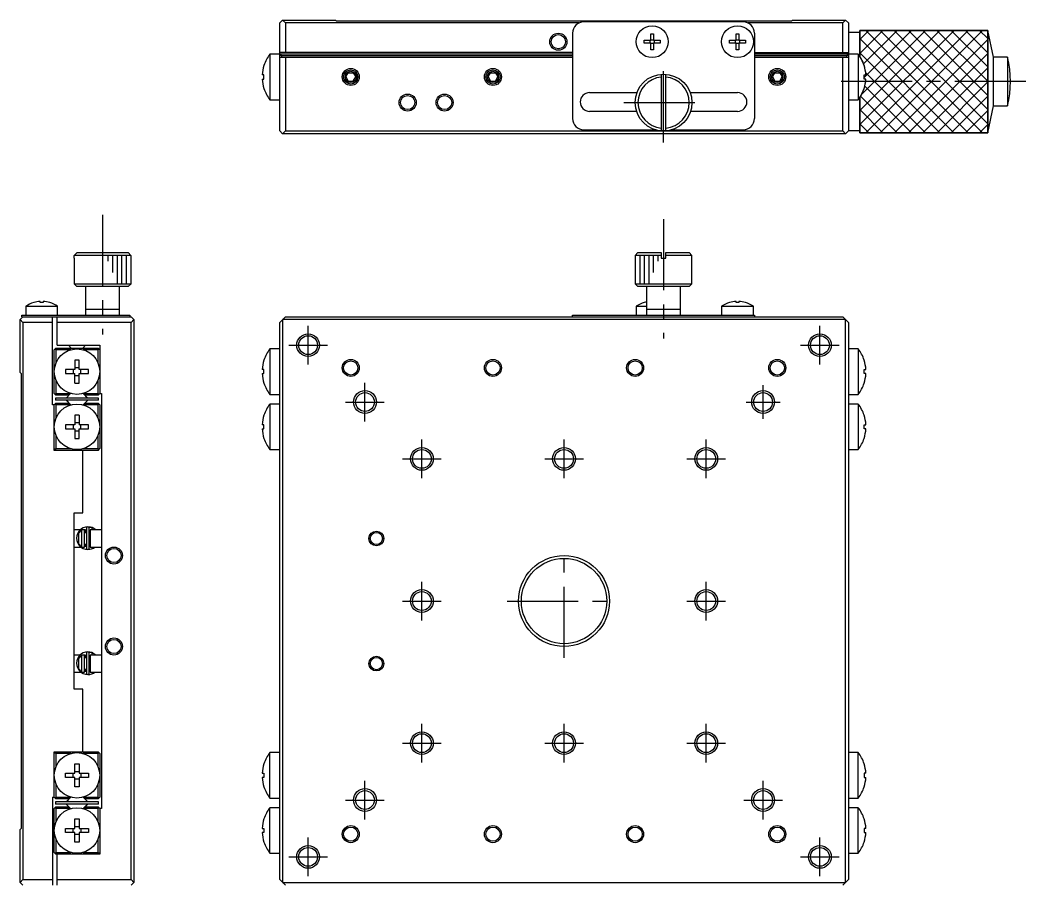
# Model space of a CAD drawing. Extents: x -23 to 395, y 12 to 275.
# Drawn here: x 33.8 to 210.7, y 122.9 to 274.8 of the extents above; entities that cross this region are included whole.
import ezdxf

# ---------------------------------------------------------------- set-up
doc = ezdxf.new("R2010")
doc.units = 0
doc.header["$LTSCALE"] = 10
doc.linetypes.add('CENTER', pattern=[2, 1.25, -0.25, 0.25, -0.25])
doc.layers.get('0').update_dxf_attribs({"linetype": 'CONTINUOUS'})
doc.layers.add('CENTER', color=1, linetype='CENTER')

msp = doc.modelspace()

# ---------------------------------------------------------------- linework, layer by layer
at = {"color": 7, "linetype": 'CONTINUOUS'}
for p, q in [((79.48255, 274.278625), (79.98255, 274.778625)), ((79.48255, 255.278625), (79.48255, 274.278625)), ((79.98255, 274.778625), (80.48255, 274.278625)), ((79.98255, 274.778625), (89.28255, 274.778625)), ((80.48255, 274.278625), (80.48255, 269.078625)), ((132.11077, 274.278625), (80.48255, 274.278625)), ((89.48255, 274.578625), (89.28255, 274.778625)), ((169.48255, 274.578625), (89.48255, 274.578625)), ((160.98255, 274.478625), (132.98255, 274.478625)), ((178.48255, 274.278625), (161.854329, 274.278625)), ((169.68255, 274.778625), (169.48255, 274.578625)), ((169.68255, 274.778625), (178.98255, 274.778625)), ((178.48255, 274.278625), (178.98255, 274.778625)), ((178.48255, 269.078625), (178.48255, 274.278625)), ((178.98255, 274.778625), (179.48255, 274.278625)), ((179.48255, 274.278625), (179.48255, 255.278625)), ((130.98255, 272.478625), (130.98255, 257.478625)), ((144.72255, 272.377764), (145.24255, 272.377764)), ((144.72255, 271.238625), (144.72255, 272.377764)), ((145.24255, 272.377764), (145.24255, 271.238625)), ((159.72255, 272.377764), (160.24255, 272.377764)), ((159.72255, 271.238625), (159.72255, 272.377764)), ((160.24255, 272.377764), (160.24255, 271.238625)), ((162.98255, 272.478625), (162.98255, 257.478625)), ((181.48255, 272.578625), (179.48255, 272.578625)), ((203.98255, 260.528308), (203.98255, 272.978625)), ((204.98255, 268.278625), (203.98255, 272.978625)), ((143.58341, 270.718625), (143.58341, 271.238625)), ((143.58341, 271.238625), (144.72255, 271.238625)), ((144.72255, 270.718625), (143.58341, 270.718625)), ((144.653108, 270.718625), (144.653108, 271.238625)), ((144.72255, 271.308067), (145.24255, 271.308067)), ((144.72255, 269.579486), (144.72255, 270.718625)), ((145.24255, 270.649183), (144.72255, 270.649183)), ((145.24255, 271.238625), (146.381689, 271.238625)), ((145.24255, 270.718625), (145.24255, 269.579486)), ((146.381689, 270.718625), (145.24255, 270.718625)), ((145.311991, 271.238625), (145.311991, 270.718625)), ((146.381689, 271.238625), (146.381689, 270.718625)), ((158.58341, 270.718625), (158.58341, 271.238625)), ((158.58341, 271.238625), (159.72255, 271.238625)), ((159.72255, 270.718625), (158.58341, 270.718625)), ((159.653108, 270.718625), (159.653108, 271.238625)), ((159.72255, 271.308067), (160.24255, 271.308067)), ((159.72255, 269.579486), (159.72255, 270.718625)), ((160.24255, 270.649183), (159.72255, 270.649183)), ((160.24255, 271.238625), (161.381689, 271.238625)), ((160.24255, 270.718625), (160.24255, 269.579486)), ((161.381689, 270.718625), (160.24255, 270.718625)), ((160.311991, 271.238625), (160.311991, 270.718625)), ((161.381689, 271.238625), (161.381689, 270.718625)), ((130.98255, 269.078625), (79.48255, 269.078625)), ((145.24255, 269.579486), (144.72255, 269.579486)), ((160.24255, 269.579486), (159.72255, 269.579486)), ((162.98255, 269.078625), (179.48255, 269.078625)), ((77.759074, 268.778625), (77.759074, 260.778625)), ((130.98255, 268.778625), (77.759074, 268.778625)), ((79.78255, 268.778625), (79.48255, 268.478625)), ((79.48255, 268.278625), (130.98255, 268.278625)), ((79.78255, 268.478625), (79.63255, 268.628625)), ((79.78255, 268.478625), (79.78255, 268.278625)), ((130.98255, 268.478625), (79.78255, 268.478625)), ((80.48255, 268.278625), (80.48255, 255.278625)), ((181.206025, 268.778625), (162.98255, 268.778625)), ((179.18255, 268.478625), (162.98255, 268.478625)), ((162.98255, 268.278625), (179.48255, 268.278625)), ((178.48255, 255.278625), (178.48255, 268.278625)), ((179.48255, 268.478625), (179.18255, 268.778625)), ((179.33255, 268.628625), (179.18255, 268.478625)), ((179.18255, 268.278625), (179.18255, 268.478625)), ((181.206025, 268.778625), (181.206025, 260.778625)), ((207.48255, 268.278625), (204.98255, 268.278625)), ((204.98255, 259.678625), (204.98255, 268.278625)), ((207.48255, 268.278625), (207.48255, 259.678625)), ((76.719967, 266.814056), (76.710918, 266.818469)), ((91.116524, 264.778625), (91.549537, 265.528625)), ((91.549537, 265.528625), (92.415562, 265.528625)), ((92.415562, 265.528625), (92.848575, 264.778625)), ((116.116524, 264.778625), (116.549537, 265.528625)), ((116.549537, 265.528625), (117.415562, 265.528625)), ((117.415562, 265.528625), (117.848575, 264.778625)), ((166.116524, 264.778625), (166.549537, 265.528625)), ((166.549537, 265.528625), (167.415562, 265.528625)), ((167.415562, 265.528625), (167.848575, 264.778625)), ((182.245132, 266.814056), (182.254181, 266.818469)), ((76.719967, 265.138625), (76.402519, 265.138625)), ((76.402519, 264.418625), (76.719967, 264.418625)), ((76.719967, 264.418625), (76.719967, 265.138625)), ((91.116524, 264.778625), (91.549537, 264.028625)), ((91.549537, 264.028625), (92.415562, 264.028625)), ((92.415562, 264.028625), (92.848575, 264.778625)), ((116.116524, 264.778625), (116.549537, 264.028625)), ((116.549537, 264.028625), (117.415562, 264.028625)), ((117.415562, 264.028625), (117.848575, 264.778625)), ((146.58255, 265.2626), (146.58255, 255.294651)), ((147.38255, 255.294651), (147.38255, 265.2626)), ((166.116524, 264.778625), (166.549537, 264.028625)), ((166.549537, 264.028625), (167.415562, 264.028625)), ((167.415562, 264.028625), (167.848575, 264.778625)), ((76.710918, 262.738781), (76.719967, 262.743195)), ((133.98255, 262.028625), (142.298801, 262.028625)), ((151.666298, 262.028625), (159.98255, 262.028625)), ((182.254181, 262.738781), (182.245132, 262.743195)), ((77.759074, 260.778625), (79.48255, 260.778625)), ((179.48255, 260.778625), (181.206025, 260.778625)), ((142.228867, 258.728625), (133.98255, 258.728625)), ((159.98255, 258.728625), (151.736232, 258.728625)), ((203.98255, 254.978625), (204.98255, 259.678625)), ((204.98255, 259.678625), (207.48255, 259.678625)), ((79.48255, 255.278625), (79.98255, 254.778625)), ((79.98255, 254.778625), (80.48255, 255.278625)), ((178.98255, 254.778625), (79.98255, 254.778625)), ((80.48255, 255.278625), (178.48255, 255.278625)), ((132.98255, 255.478625), (145.58255, 255.478625)), ((148.38255, 255.478625), (160.98255, 255.478625)), ((178.48255, 255.278625), (178.98255, 254.778625)), ((178.98255, 254.778625), (179.48255, 255.278625)), ((179.48255, 255.378625), (181.48255, 255.378625)), ((43.356512, 233.404432), (43.858299, 233.904432)), ((43.858299, 233.904432), (52.822673, 233.904432)), ((52.822673, 233.904432), (53.32446, 233.404432)), ((142.48255, 233.904432), (141.98255, 233.404432)), ((142.48255, 233.904432), (146.58255, 233.904432)), ((146.58255, 233.904432), (146.58255, 232.904432)), ((147.38255, 233.904432), (151.48255, 233.904432)), ((147.38255, 232.904432), (147.38255, 233.904432)), ((151.98255, 233.404432), (151.48255, 233.904432)), ((43.340486, 232.904432), (43.356512, 232.904432)), ((43.340486, 232.904432), (43.340486, 228.404432)), ((53.32446, 233.404432), (43.356512, 233.404432)), ((43.356512, 232.904432), (43.356512, 233.404432)), ((53.32446, 233.404432), (53.32446, 232.904432)), ((53.32446, 232.904432), (53.340486, 232.904432)), ((53.340486, 228.404432), (53.340486, 232.904432)), ((146.58255, 233.404432), (141.98255, 233.404432)), ((141.98255, 233.404432), (141.98255, 228.404432)), ((146.58255, 232.904432), (147.38255, 232.904432)), ((151.98255, 233.404432), (147.38255, 233.404432)), ((151.98255, 228.404432), (151.98255, 233.404432)), ((43.340486, 228.404432), (53.340486, 228.404432)), ((43.340486, 228.404432), (43.840486, 227.904432)), ((52.840486, 227.904432), (53.340486, 228.404432)), ((141.98255, 228.404432), (151.98255, 228.404432)), ((141.98255, 228.404432), (142.48255, 227.904432)), ((151.48255, 227.904432), (151.98255, 228.404432)), ((52.840486, 227.904432), (43.840486, 227.904432)), ((45.340486, 227.904432), (45.340486, 222.904432)), ((51.340486, 222.904432), (51.340486, 227.904432)), ((151.48255, 227.904432), (142.48255, 227.904432)), ((143.98255, 227.904432), (143.98255, 222.904432)), ((149.98255, 222.904432), (149.98255, 227.904432)), ((36.241347, 225.097636), (36.238338, 225.103805)), ((37.380486, 225.097636), (37.380486, 225.290893)), ((37.900486, 225.097636), (37.380486, 225.097636)), ((37.900486, 225.290893), (37.900486, 225.097636)), ((39.042634, 225.103805), (39.039625, 225.097636)), ((143.58341, 225.097636), (143.580402, 225.103805)), ((158.58341, 225.097636), (158.580402, 225.103805)), ((159.72255, 225.097636), (159.72255, 225.290893)), ((160.24255, 225.097636), (159.72255, 225.097636)), ((160.24255, 225.290893), (160.24255, 225.097636)), ((161.384697, 225.103805), (161.381689, 225.097636)), ((34.140486, 222.604432), (34.140486, 222.904432)), ((34.140486, 222.904432), (53.140486, 222.904432)), ((34.840486, 224.446895), (40.440486, 224.446895)), ((34.840486, 224.446895), (34.840486, 222.904432)), ((40.440486, 222.904432), (40.440486, 224.446895)), ((51.340486, 223.904432), (45.340486, 223.904432)), ((53.140486, 222.904432), (53.140486, 222.604432)), ((130.98255, 222.604432), (130.98255, 222.904432)), ((130.98255, 222.904432), (162.98255, 222.904432)), ((142.18255, 224.446895), (143.98255, 224.446895)), ((142.18255, 224.446895), (142.18255, 222.904432)), ((149.98255, 223.904432), (143.98255, 223.904432)), ((157.18255, 224.446895), (162.78255, 224.446895)), ((157.18255, 224.446895), (157.18255, 222.904432)), ((162.78255, 222.904432), (162.78255, 224.446895)), ((162.98255, 222.904432), (162.98255, 222.604432)), ((33.840486, 222.104432), (34.340486, 222.604432)), ((34.340486, 221.604432), (33.840486, 222.104432)), ((33.840486, 212.804432), (33.840486, 222.104432)), ((34.140486, 222.604432), (53.340486, 222.604432)), ((39.540486, 221.604432), (34.340486, 221.604432)), ((34.340486, 221.604432), (34.340486, 123.604432)), ((39.540486, 207.104432), (39.540486, 222.604432)), ((40.340486, 217.604432), (40.340486, 222.604432)), ((53.340486, 221.604432), (40.340486, 221.604432)), ((53.840486, 222.104432), (53.340486, 222.604432)), ((53.340486, 221.604432), (53.840486, 222.104432)), ((53.340486, 123.604432), (53.340486, 221.604432)), ((53.840486, 222.104432), (53.840486, 123.104432)), ((79.48255, 221.604432), (80.48255, 222.604432)), ((79.48255, 123.604432), (79.48255, 221.604432)), ((79.98255, 222.104432), (79.98255, 123.104432)), ((178.98255, 222.104432), (79.98255, 222.104432)), ((80.48255, 222.604432), (178.48255, 222.604432)), ((178.48255, 222.604432), (179.48255, 221.604432)), ((178.98255, 123.104432), (178.98255, 222.104432)), ((179.48255, 221.604432), (179.48255, 123.604432)), ((40.340486, 217.604432), (47.840486, 217.604432)), ((42.340486, 217.604432), (42.840486, 217.104432)), ((44.840486, 217.104432), (45.340486, 217.604432)), ((47.840486, 217.604432), (47.840486, 209.104432)), ((40.140486, 217.104432), (39.840486, 216.804432)), ((39.840486, 209.104432), (39.840486, 216.804432)), ((39.990486, 216.954432), (40.140486, 216.804432)), ((40.140486, 217.104432), (47.540486, 217.104432)), ((40.140486, 216.804432), (40.140486, 214.4743)), ((42.755359, 216.804432), (40.140486, 216.804432)), ((47.540486, 216.804432), (44.925613, 216.804432)), ((47.840486, 216.804432), (47.540486, 217.104432)), ((47.540486, 216.804432), (47.690486, 216.954432)), ((47.540486, 214.4743), (47.540486, 216.804432)), ((77.759074, 216.954432), (77.759074, 208.954432)), ((79.48255, 216.954432), (77.759074, 216.954432)), ((181.206025, 216.954432), (179.48255, 216.954432)), ((181.206025, 216.954432), (181.206025, 208.954432)), ((44.200486, 214.989862), (43.480486, 214.989862)), ((43.480486, 214.989862), (43.480486, 213.314432)), ((44.200486, 213.314432), (44.200486, 214.989862)), ((76.719967, 214.989862), (76.710918, 214.994276)), ((182.245132, 214.989862), (182.254181, 214.994276)), ((33.840486, 212.804432), (34.040486, 212.604432)), ((34.040486, 212.604432), (34.040486, 132.604432)), ((43.480486, 213.314432), (41.805056, 213.314432)), ((41.805056, 213.314432), (41.805056, 212.594432)), ((41.805056, 212.594432), (43.480486, 212.594432)), ((43.152457, 213.314432), (43.152457, 212.594432)), ((44.200486, 213.642461), (43.480486, 213.642461)), ((43.480486, 210.919001), (43.480486, 212.594432)), ((43.480486, 212.266403), (44.200486, 212.266403)), ((45.875917, 213.314432), (44.200486, 213.314432)), ((44.200486, 210.919001), (44.200486, 212.594432)), ((44.200486, 212.594432), (45.875917, 212.594432)), ((44.528515, 212.594432), (44.528515, 213.314432)), ((45.875917, 212.594432), (45.875917, 213.314432)), ((76.719967, 213.314432), (76.402519, 213.314432)), ((76.402519, 212.594432), (76.719967, 212.594432)), ((76.719967, 212.594432), (76.719967, 213.314432)), ((182.245132, 213.314432), (182.56258, 213.314432)), ((182.245132, 212.594432), (182.245132, 213.314432)), ((182.56258, 212.594432), (182.245132, 212.594432)), ((40.140486, 211.434563), (40.140486, 209.104432)), ((43.480486, 210.919001), (44.200486, 210.919001)), ((47.540486, 209.104432), (47.540486, 211.434563)), ((76.710918, 210.914588), (76.719967, 210.919001)), ((182.254181, 210.914588), (182.245132, 210.919001)), ((40.140486, 208.804432), (39.840486, 209.104432)), ((40.140486, 209.104432), (39.990486, 208.954432)), ((40.140486, 209.104432), (42.630777, 209.104432)), ((42.330777, 208.804432), (40.140486, 208.804432)), ((42.727211, 209.112477), (41.919166, 208.304432)), ((42.330777, 208.804432), (42.659188, 209.132844)), ((44.898606, 209.096922), (45.691096, 208.304432)), ((45.761806, 208.304432), (44.953761, 209.112477)), ((45.021783, 209.132843), (45.3502, 208.804437)), ((45.050195, 209.104432), (47.540486, 209.104432)), ((47.540486, 208.804432), (45.350195, 208.804432)), ((47.690486, 208.954432), (47.540486, 209.104432)), ((47.840486, 209.104432), (47.540486, 208.804432)), ((47.840486, 209.104432), (48.140486, 209.104432)), ((48.140486, 209.104432), (48.140486, 136.104432)), ((77.759074, 208.954432), (79.48255, 208.954432)), ((179.48255, 208.954432), (181.206025, 208.954432)), ((39.840486, 207.104432), (39.540486, 207.104432)), ((39.840486, 207.104432), (40.140486, 207.404432)), ((39.840486, 199.104432), (39.840486, 207.104432)), ((39.990486, 207.254432), (40.140486, 207.104432)), ((40.040486, 208.304432), (40.040486, 207.904432)), ((47.640486, 208.304432), (40.040486, 208.304432)), ((47.640486, 207.904432), (40.040486, 207.904432)), ((40.140486, 207.404432), (42.330777, 207.404432)), ((42.630777, 207.104432), (40.140486, 207.104432)), ((40.140486, 207.104432), (40.140486, 204.7743)), ((41.919166, 207.904432), (42.727211, 207.096387)), ((42.782366, 207.111942), (41.989876, 207.904432)), ((42.659189, 207.07602), (42.330777, 207.404432)), ((44.953761, 207.096387), (45.761806, 207.904432)), ((45.350195, 207.404432), (45.021783, 207.07602)), ((47.540486, 207.104432), (45.050195, 207.104432)), ((45.350195, 207.404432), (47.540486, 207.404432)), ((47.840486, 207.104432), (47.540486, 207.404432)), ((47.540486, 207.104432), (47.690486, 207.254432)), ((47.540486, 204.7743), (47.540486, 207.104432)), ((47.640486, 207.904432), (47.640486, 208.304432)), ((47.840486, 207.104432), (47.840486, 199.404432)), ((79.48255, 207.254432), (77.759074, 207.254432)), ((77.759074, 207.254432), (77.759074, 199.254432)), ((181.206025, 207.254432), (179.48255, 207.254432)), ((181.206025, 207.254432), (181.206025, 199.254432)), ((44.200486, 205.289862), (43.480486, 205.289862)), ((43.480486, 205.289862), (43.480486, 203.614432)), ((44.200486, 205.289862), (44.200486, 203.614432)), ((76.719967, 205.289862), (76.710918, 205.294276)), ((182.245132, 205.289862), (182.254181, 205.294276)), ((41.805056, 203.614432), (41.805056, 202.894432)), ((43.480486, 203.614432), (41.805056, 203.614432)), ((43.152457, 203.614432), (43.152457, 202.894432)), ((44.200486, 203.942461), (43.480486, 203.942461)), ((45.875917, 203.614432), (44.200486, 203.614432)), ((44.528515, 202.894432), (44.528515, 203.614432)), ((45.875917, 202.894432), (45.875917, 203.614432)), ((76.719967, 203.614432), (76.402519, 203.614432)), ((76.719967, 202.894432), (76.719967, 203.614432)), ((182.245132, 203.614432), (182.56258, 203.614432)), ((182.245132, 202.894432), (182.245132, 203.614432)), ((40.140486, 201.734563), (40.140486, 199.404432)), ((41.805056, 202.894432), (43.480486, 202.894432)), ((43.480486, 202.894432), (43.480486, 201.219001)), ((43.480486, 202.566403), (44.200486, 202.566403)), ((44.200486, 202.894432), (45.875917, 202.894432)), ((44.200486, 201.219001), (44.200486, 202.894432)), ((47.540486, 199.404432), (47.540486, 201.734563)), ((76.402519, 202.894432), (76.719967, 202.894432)), ((182.56258, 202.894432), (182.245132, 202.894432)), ((43.480486, 201.219001), (44.200486, 201.219001)), ((76.710918, 201.214588), (76.719967, 201.219001)), ((182.254181, 201.214588), (182.245132, 201.219001)), ((40.140486, 199.104432), (39.840486, 199.404432)), ((47.540486, 199.104432), (39.840486, 199.104432)), ((40.140486, 199.404432), (39.990486, 199.254432)), ((40.140486, 199.404432), (42.755359, 199.404432)), ((44.840486, 188.104432), (44.840486, 199.104432)), ((44.925613, 199.404432), (47.540486, 199.404432)), ((47.690486, 199.254432), (47.540486, 199.404432)), ((47.540486, 199.104432), (47.840486, 199.404432)), ((77.759074, 199.254432), (79.48255, 199.254432)), ((179.48255, 199.254432), (181.206025, 199.254432)), ((43.340486, 188.104432), (44.840486, 188.104432)), ((43.340486, 157.104432), (43.340486, 188.104432)), ((44.35708, 185.104432), (43.340486, 185.104432)), ((44.140486, 184.520947), (44.640486, 185.050115)), ((44.140486, 182.687917), (44.140486, 184.520947)), ((45.140486, 185.104432), (44.640486, 185.104432)), ((44.640486, 185.104432), (44.640486, 182.104432)), ((45.140486, 182.104432), (45.140486, 185.104432)), ((45.522953, 184.604432), (45.140486, 184.604432)), ((45.340486, 185.104432), (45.164047, 185.104432)), ((45.340486, 184.604432), (45.340486, 185.104432)), ((45.522953, 185.443741), (45.522953, 181.893741)), ((46.448048, 185.541466), (45.76801, 185.667787)), ((45.967539, 185.51239), (45.962782, 185.51038)), ((46.000998, 185.525414), (45.967539, 185.51239)), ((45.972953, 181.893741), (45.972953, 185.443741)), ((45.972953, 184.843104), (46.143337, 185.098132)), ((46.140486, 184.604432), (45.972953, 184.604432)), ((46.035059, 185.536754), (46.000998, 185.525414)), ((46.069637, 185.546382), (46.035059, 185.536754)), ((46.104647, 185.554274), (46.069637, 185.546382)), ((46.140002, 185.56041), (46.104647, 185.554274)), ((46.175618, 185.564777), (46.140002, 185.56041)), ((46.140486, 185.104432), (46.140486, 182.104432)), ((48.140486, 185.104432), (46.140486, 185.104432)), ((46.211404, 185.567363), (46.175618, 185.564777)), ((46.247275, 185.568163), (46.211404, 185.567363)), ((46.283142, 185.567173), (46.247275, 185.568163)), ((46.318916, 185.564396), (46.283142, 185.567173)), ((46.35451, 185.559839), (46.318916, 185.564396)), ((46.389836, 185.553513), (46.35451, 185.559839)), ((46.364578, 185.109504), (46.360666, 185.104432)), ((46.368953, 185.115811), (46.364578, 185.109504)), ((46.373763, 185.123312), (46.368953, 185.115811)), ((46.533865, 185.507165), (46.372498, 185.104393)), ((46.378977, 185.13196), (46.373763, 185.123312)), ((46.384563, 185.1417), (46.378977, 185.13196)), ((46.390484, 185.15247), (46.384563, 185.1417)), ((46.424807, 185.545432), (46.389836, 185.553513)), ((46.396704, 185.164202), (46.390484, 185.15247)), ((46.403184, 185.176821), (46.396704, 185.164202)), ((46.409881, 185.190248), (46.403184, 185.176821)), ((46.416754, 185.204398), (46.409881, 185.190248)), ((46.423758, 185.219181), (46.416754, 185.204398)), ((46.430851, 185.234503), (46.423758, 185.219181)), ((46.459338, 185.535617), (46.424807, 185.545432)), ((46.437986, 185.250267), (46.430851, 185.234503)), ((46.445119, 185.266373), (46.437986, 185.250267)), ((46.452204, 185.28272), (46.445119, 185.266373)), ((46.532293, 185.507833), (46.448048, 185.541466)), ((46.459196, 185.299203), (46.452204, 185.28272)), ((46.466052, 185.315719), (46.459196, 185.299203)), ((46.493342, 185.524092), (46.459338, 185.535617)), ((46.472727, 185.332162), (46.466052, 185.315719)), ((46.47918, 185.348429), (46.472727, 185.332162)), ((46.485369, 185.364416), (46.47918, 185.348429)), ((46.491255, 185.380021), (46.485369, 185.364416)), ((46.496802, 185.395148), (46.491255, 185.380021)), ((46.524991, 185.511622), (46.493342, 185.524092)), ((46.501973, 185.409698), (46.496802, 185.395148)), ((46.506736, 185.42358), (46.501973, 185.409698)), ((46.511062, 185.436707), (46.506736, 185.42358)), ((46.514921, 185.448995), (46.511062, 185.436707)), ((46.518291, 185.460366), (46.514921, 185.448995)), ((46.52115, 185.470747), (46.518291, 185.460366)), ((46.523479, 185.480075), (46.52115, 185.470747)), ((46.525263, 185.488288), (46.523479, 185.480075)), ((46.52416, 185.511796), (46.525753, 185.51109)), ((47.13895, 185.104667), (46.524705, 185.511055)), ((46.526493, 185.495335), (46.525263, 185.488288)), ((46.525753, 185.51109), (46.526788, 185.509075)), ((46.527159, 185.501172), (46.526493, 185.495335)), ((46.526788, 185.509075), (46.527257, 185.505762)), ((46.527257, 185.505762), (46.527159, 185.501172)), ((46.606582, 185.474321), (46.532293, 185.507833)), ((44.640486, 182.158749), (44.140486, 182.687917)), ((45.522888, 182.134856), (45.140384, 182.24209)), ((45.140486, 182.604432), (45.522953, 182.604432)), ((45.340486, 182.172468), (45.340486, 182.604432)), ((45.972953, 182.604432), (46.140486, 182.604432)), ((46.140462, 182.240543), (45.972953, 182.494377)), ((46.140565, 182.168831), (45.97302, 182.134537)), ((43.340486, 182.104432), (44.504022, 182.104432)), ((44.640486, 182.104432), (45.140486, 182.104432)), ((46.140486, 182.104432), (48.140486, 182.104432)), ((46.470257, 181.804453), (46.524991, 181.825859)), ((46.52241, 181.826088), (46.52416, 181.825686)), ((46.52416, 181.825686), (46.523931, 181.826233)), ((46.524991, 181.82586), (46.52416, 181.825686)), ((44.35708, 163.104432), (43.340486, 163.104432)), ((44.140486, 162.520947), (44.640486, 163.050115)), ((45.140486, 163.104432), (44.640486, 163.104432)), ((44.640486, 163.104432), (44.640486, 160.104432)), ((45.140486, 160.104432), (45.140486, 163.104432)), ((45.340486, 163.104432), (45.164047, 163.104432)), ((45.340486, 162.604432), (45.340486, 163.104432)), ((45.522953, 163.443741), (45.522953, 159.893741)), ((46.448048, 163.541466), (45.76801, 163.667787)), ((45.967539, 163.51239), (45.962782, 163.51038)), ((46.000998, 163.525414), (45.967539, 163.51239)), ((45.972953, 159.893741), (45.972953, 163.443741)), ((45.972953, 162.843104), (46.143337, 163.098132)), ((46.035059, 163.536754), (46.000998, 163.525414)), ((46.069637, 163.546382), (46.035059, 163.536754)), ((46.104647, 163.554274), (46.069637, 163.546382)), ((46.140002, 163.56041), (46.104647, 163.554274)), ((46.175618, 163.564777), (46.140002, 163.56041)), ((46.140486, 163.104432), (46.140486, 160.104432)), ((48.140486, 163.104432), (46.140486, 163.104432)), ((46.211404, 163.567363), (46.175618, 163.564777)), ((46.247275, 163.568163), (46.211404, 163.567363)), ((46.283142, 163.567173), (46.247275, 163.568163)), ((46.318916, 163.564396), (46.283142, 163.567173)), ((46.35451, 163.559839), (46.318916, 163.564396)), ((46.389836, 163.553513), (46.35451, 163.559839)), ((46.364578, 163.109504), (46.360666, 163.104432)), ((46.368953, 163.115811), (46.364578, 163.109504)), ((46.373763, 163.123312), (46.368953, 163.115811)), ((46.534504, 163.506286), (46.372498, 163.104393)), ((46.378977, 163.13196), (46.373763, 163.123312)), ((46.384563, 163.1417), (46.378977, 163.13196)), ((46.390484, 163.15247), (46.384563, 163.1417)), ((46.424807, 163.545432), (46.389836, 163.553513)), ((46.396704, 163.164202), (46.390484, 163.15247)), ((46.403184, 163.176821), (46.396704, 163.164202)), ((46.409881, 163.190248), (46.403184, 163.176821)), ((46.416754, 163.204398), (46.409881, 163.190248)), ((46.423758, 163.219181), (46.416754, 163.204398)), ((46.430851, 163.234503), (46.423758, 163.219181)), ((46.459338, 163.535617), (46.424807, 163.545432)), ((46.437986, 163.250267), (46.430851, 163.234503)), ((46.445119, 163.266373), (46.437986, 163.250267)), ((46.452204, 163.28272), (46.445119, 163.266373)), ((46.606582, 163.474321), (46.448048, 163.541466)), ((46.459196, 163.299203), (46.452204, 163.28272)), ((46.466052, 163.315719), (46.459196, 163.299203)), ((46.493342, 163.524092), (46.459338, 163.535617)), ((46.472727, 163.332162), (46.466052, 163.315719)), ((46.47918, 163.348429), (46.472727, 163.332162)), ((46.485369, 163.364416), (46.47918, 163.348429)), ((46.491255, 163.380021), (46.485369, 163.364416)), ((46.496802, 163.395148), (46.491255, 163.380021)), ((46.524991, 163.511622), (46.493342, 163.524092)), ((46.501973, 163.409698), (46.496802, 163.395148)), ((46.506736, 163.42358), (46.501973, 163.409698)), ((46.511062, 163.436707), (46.506736, 163.42358)), ((46.514921, 163.448995), (46.511062, 163.436707)), ((46.518291, 163.460366), (46.514921, 163.448995)), ((46.52115, 163.470747), (46.518291, 163.460366)), ((46.523479, 163.480075), (46.52115, 163.470747)), ((46.525263, 163.488288), (46.523479, 163.480075)), ((46.52416, 163.511796), (46.525753, 163.51109)), ((47.13895, 163.104667), (46.524705, 163.511055)), ((46.526493, 163.495335), (46.525263, 163.488288)), ((46.525753, 163.51109), (46.526788, 163.509075)), ((46.527159, 163.501172), (46.526493, 163.495335)), ((46.526788, 163.509075), (46.527257, 163.505762)), ((46.527257, 163.505762), (46.527159, 163.501172)), ((46.533865, 163.507165), (46.534504, 163.506286)), ((44.140486, 160.687917), (44.140486, 162.520947)), ((45.522953, 162.604432), (45.140486, 162.604432)), ((46.140486, 162.604432), (45.972953, 162.604432)), ((43.340486, 160.104432), (44.504022, 160.104432)), ((44.640486, 160.158749), (44.140486, 160.687917)), ((44.640486, 160.104432), (45.140486, 160.104432)), ((45.522888, 160.134856), (45.140384, 160.24209)), ((45.140486, 160.604432), (45.522953, 160.604432)), ((45.340486, 160.172468), (45.340486, 160.604432)), ((45.972953, 160.604432), (46.140486, 160.604432)), ((46.140462, 160.240543), (45.972953, 160.494377)), ((46.140565, 160.168831), (45.97302, 160.134537)), ((46.140486, 160.104432), (48.140486, 160.104432)), ((46.470257, 159.804453), (46.524991, 159.825859)), ((46.52241, 159.826088), (46.52416, 159.825686)), ((46.52416, 159.825686), (46.523931, 159.826233)), ((46.524991, 159.82586), (46.52416, 159.825686)), ((44.840486, 157.104432), (43.340486, 157.104432)), ((44.840486, 146.104432), (44.840486, 157.104432)), ((39.840486, 138.104432), (39.840486, 146.104432)), ((39.840486, 146.104432), (47.540486, 146.104432)), ((40.140486, 146.104432), (39.840486, 145.804432)), ((39.990486, 145.954432), (40.140486, 145.804432)), ((40.140486, 145.804432), (40.140486, 143.4743)), ((42.755359, 145.804432), (40.140486, 145.804432)), ((47.540486, 145.804432), (44.925613, 145.804432)), ((47.840486, 145.804432), (47.540486, 146.104432)), ((47.540486, 145.804432), (47.690486, 145.954432)), ((47.540486, 143.4743), (47.540486, 145.804432)), ((47.840486, 145.804432), (47.840486, 138.104432)), ((79.48255, 145.954432), (77.759074, 145.954432)), ((77.759074, 137.954432), (77.759074, 145.954432)), ((181.206025, 145.954432), (179.48255, 145.954432)), ((181.206025, 137.954432), (181.206025, 145.954432)), ((43.480486, 143.989862), (44.200486, 143.989862)), ((43.480486, 142.314432), (43.480486, 143.989862)), ((44.200486, 143.989862), (44.200486, 142.314432)), ((76.710918, 143.994276), (76.719967, 143.989862)), ((182.254181, 143.994276), (182.245132, 143.989862)), ((41.805056, 142.314432), (43.480486, 142.314432)), ((41.805056, 141.594432), (41.805056, 142.314432)), ((43.480486, 141.594432), (41.805056, 141.594432)), ((43.152457, 141.594432), (43.152457, 142.314432)), ((43.480486, 142.642461), (44.200486, 142.642461)), ((43.480486, 139.919001), (43.480486, 141.594432)), ((44.200486, 142.314432), (45.875917, 142.314432)), ((45.875917, 141.594432), (44.200486, 141.594432)), ((44.200486, 141.594432), (44.200486, 139.919001)), ((44.528515, 142.314432), (44.528515, 141.594432)), ((45.875917, 142.314432), (45.875917, 141.594432)), ((76.402519, 142.314432), (76.719967, 142.314432)), ((76.719967, 141.594432), (76.402519, 141.594432)), ((76.719967, 142.314432), (76.719967, 141.594432)), ((182.56258, 142.314432), (182.245132, 142.314432)), ((182.245132, 142.314432), (182.245132, 141.594432)), ((182.245132, 141.594432), (182.56258, 141.594432)), ((40.140486, 140.434563), (40.140486, 138.104432)), ((44.200486, 141.266403), (43.480486, 141.266403)), ((44.200486, 139.919001), (43.480486, 139.919001)), ((47.540486, 138.104432), (47.540486, 140.434563)), ((76.719967, 139.919001), (76.710918, 139.914588)), ((182.245132, 139.919001), (182.254181, 139.914588)), ((39.540486, 138.104432), (39.840486, 138.104432)), ((39.540486, 138.104432), (39.540486, 122.604432)), ((40.140486, 137.804432), (39.840486, 138.104432)), ((40.140486, 138.104432), (39.990486, 137.954432)), ((40.140486, 138.104432), (42.630777, 138.104432)), ((42.727211, 138.112477), (41.919166, 137.304432)), ((41.989876, 137.304432), (42.782366, 138.096922)), ((42.330772, 137.804437), (42.659189, 138.132843)), ((45.761806, 137.304432), (44.953761, 138.112477)), ((45.021783, 138.132843), (45.350195, 137.804432)), ((45.050195, 138.104432), (47.540486, 138.104432)), ((47.690486, 137.954432), (47.540486, 138.104432)), ((47.840486, 138.104432), (47.540486, 137.804432)), ((77.759074, 137.954432), (79.48255, 137.954432)), ((179.48255, 137.954432), (181.206025, 137.954432)), ((39.840486, 136.104432), (40.140486, 136.404432)), ((39.990486, 136.254432), (40.140486, 136.104432)), ((47.640486, 137.304432), (40.040486, 137.304432)), ((40.040486, 137.304432), (40.040486, 136.904432)), ((47.640486, 136.904432), (40.040486, 136.904432)), ((42.330777, 137.804432), (40.140486, 137.804432)), ((40.140486, 136.404432), (42.330777, 136.404432)), ((41.919166, 136.904432), (42.727211, 136.096387)), ((42.659189, 136.07602), (42.330777, 136.404432)), ((45.691096, 136.904432), (44.898606, 136.111942)), ((44.953761, 136.096387), (45.761806, 136.904432)), ((45.350195, 136.404432), (45.021783, 136.07602)), ((47.540486, 137.804432), (45.350195, 137.804432)), ((45.350195, 136.404432), (47.540486, 136.404432)), ((47.540486, 136.404432), (47.840486, 136.104432)), ((47.540486, 136.104432), (47.690486, 136.254432)), ((47.640486, 136.904432), (47.640486, 137.304432)), ((77.759074, 128.254432), (77.759074, 136.254432)), ((79.48255, 136.254432), (77.759074, 136.254432)), ((181.206025, 136.254432), (179.48255, 136.254432)), ((181.206025, 128.254432), (181.206025, 136.254432)), ((39.840486, 128.404432), (39.840486, 136.104432)), ((40.140486, 136.104432), (40.140486, 133.7743)), ((42.630777, 136.104432), (40.140486, 136.104432)), ((47.540486, 136.104432), (45.050195, 136.104432)), ((47.540486, 133.7743), (47.540486, 136.104432)), ((48.140486, 136.104432), (47.840486, 136.104432)), ((47.840486, 136.104432), (47.840486, 128.104432)), ((43.480486, 134.289862), (44.200486, 134.289862)), ((43.480486, 132.614432), (43.480486, 134.289862)), ((43.480486, 132.942461), (44.200486, 132.942461)), ((44.200486, 134.289862), (44.200486, 132.614432)), ((76.710918, 134.294276), (76.719967, 134.289862)), ((182.254181, 134.294276), (182.245132, 134.289862)), ((34.040486, 132.604432), (33.840486, 132.404432)), ((33.840486, 123.104432), (33.840486, 132.404432)), ((41.805056, 132.614432), (43.480486, 132.614432)), ((41.805056, 131.894432), (41.805056, 132.614432)), ((43.480486, 131.894432), (41.805056, 131.894432)), ((43.152457, 131.894432), (43.152457, 132.614432)), ((43.480486, 130.219001), (43.480486, 131.894432)), ((44.200486, 131.566403), (43.480486, 131.566403)), ((44.200486, 132.614432), (45.875917, 132.614432)), ((44.200486, 131.894432), (44.200486, 130.219001)), ((45.875917, 131.894432), (44.200486, 131.894432)), ((44.528515, 132.614432), (44.528515, 131.894432)), ((45.875917, 132.614432), (45.875917, 131.894432)), ((76.402519, 132.614432), (76.719967, 132.614432)), ((76.719967, 131.894432), (76.402519, 131.894432)), ((76.719967, 132.614432), (76.719967, 131.894432)), ((182.56258, 132.614432), (182.245132, 132.614432)), ((182.245132, 132.614432), (182.245132, 131.894432)), ((182.245132, 131.894432), (182.56258, 131.894432)), ((40.140486, 130.734563), (40.140486, 128.404432)), ((44.200486, 130.219001), (43.480486, 130.219001)), ((47.540486, 128.404432), (47.540486, 130.734563)), ((76.719967, 130.219001), (76.710918, 130.214588)), ((182.245132, 130.219001), (182.254181, 130.214588)), ((40.140486, 128.104432), (39.840486, 128.404432)), ((40.140486, 128.404432), (39.990486, 128.254432)), ((40.140486, 128.404432), (42.755359, 128.404432)), ((47.840486, 128.104432), (40.140486, 128.104432)), ((40.340486, 122.604432), (40.340486, 128.104432)), ((44.925613, 128.404432), (47.540486, 128.404432)), ((47.690486, 128.254432), (47.540486, 128.404432)), ((47.540486, 128.104432), (47.840486, 128.404432)), ((77.759074, 128.254432), (79.48255, 128.254432)), ((179.48255, 128.254432), (181.206025, 128.254432)), ((33.840486, 123.104432), (34.340486, 123.604432)), ((34.340486, 122.604432), (33.840486, 123.104432)), ((34.340486, 123.604432), (39.540486, 123.604432)), ((40.340486, 123.604432), (53.340486, 123.604432)), ((53.840486, 123.104432), (53.340486, 123.604432)), ((53.340486, 122.604432), (53.840486, 123.104432)), ((80.48255, 122.604432), (79.48255, 123.604432)), ((79.98255, 123.104432), (178.98255, 123.104432)), ((179.48255, 123.604432), (178.48255, 122.604432))]:
    msp.add_line(p, q, dxfattribs=at)
at = {"color": 3, "linetype": 'CONTINUOUS'}
for p, q in [((181.48255, 272.978625), (181.48255, 268.396636)), ((203.98255, 272.978625), (181.48255, 272.978625)), ((181.48255, 271.396459), (183.064716, 272.978625)), ((181.48255, 268.896459), (185.564716, 272.978625)), ((181.48255, 258.896459), (195.564716, 272.978625)), ((181.48255, 256.396459), (198.064716, 272.978625)), ((181.48255, 268.378681), (181.48255, 272.978625)), ((181.48255, 272.978625), (203.98255, 272.978625)), ((181.80685, 261.720759), (193.064716, 272.978625)), ((182.154892, 267.068801), (188.064716, 272.978625)), ((182.253211, 264.66712), (190.564716, 272.978625)), ((182.550215, 272.978625), (200.550215, 254.978625)), ((182.564716, 254.978625), (200.564716, 272.978625)), ((185.050215, 272.978625), (203.050215, 254.978625)), ((185.064716, 254.978625), (203.064716, 272.978625)), ((187.550215, 272.978625), (203.98255, 256.546291)), ((190.050215, 272.978625), (203.98255, 259.046291)), ((192.550215, 272.978625), (203.98255, 261.546291)), ((195.050215, 272.978625), (203.98255, 264.046291)), ((197.550215, 272.978625), (203.98255, 266.546291)), ((200.050215, 272.978625), (203.98255, 269.046291)), ((202.550215, 272.978625), (203.98255, 271.546291)), ((203.98255, 272.978625), (203.98255, 254.978625)), ((181.48255, 271.546291), (198.050215, 254.978625)), ((187.564716, 254.978625), (203.98255, 271.396459)), ((181.48255, 269.046291), (195.550215, 254.978625)), ((190.064716, 254.978625), (203.98255, 268.896459)), ((182.532643, 265.496197), (193.050215, 254.978625)), ((192.564716, 254.978625), (203.98255, 266.396459)), ((182.245132, 264.418625), (182.245132, 265.138625)), ((182.245132, 265.138625), (182.56258, 265.138625)), ((182.245132, 264.418625), (182.245132, 265.138625)), ((182.245132, 265.138625), (182.56258, 265.138625)), ((182.56258, 264.418625), (182.245132, 264.418625)), ((182.56258, 264.418625), (182.245132, 264.418625)), ((195.064716, 254.978625), (203.98255, 263.896459)), ((182.367648, 263.161192), (190.550215, 254.978625)), ((181.48255, 254.978625), (181.48255, 261.17857)), ((181.48255, 261.160615), (181.48255, 254.978625)), ((181.625609, 261.403232), (188.050215, 254.978625)), ((197.564716, 254.978625), (203.98255, 261.396459)), ((203.98255, 254.978625), (203.98255, 260.528308)), ((181.48255, 259.046291), (185.550215, 254.978625)), ((200.064716, 254.978625), (203.98255, 258.896459)), ((181.48255, 256.546291), (183.050215, 254.978625)), ((181.48255, 254.978625), (203.98255, 254.978625)), ((203.98255, 254.978625), (181.48255, 254.978625)), ((202.564716, 254.978625), (203.98255, 256.396459)), ((49.340486, 232.404432), (49.340486, 233.404432)), ((50.140486, 230.404432), (50.140486, 233.404432)), ((50.940486, 228.404432), (50.940486, 233.404432)), ((51.740486, 228.404432), (51.740486, 233.404432)), ((52.540486, 228.404432), (52.540486, 233.404432)), ((142.78255, 233.404432), (142.78255, 228.404432)), ((143.58255, 233.404432), (143.58255, 228.404432)), ((144.38255, 233.404432), (144.38255, 228.404432)), ((145.18255, 233.404432), (145.18255, 230.404432)), ((145.98255, 233.404432), (145.98255, 232.404432))]:
    msp.add_line(p, q, dxfattribs=at)
for centre, radius in [((128.48255, 270.978625), 1.5), ((91.98255, 264.778625), 1.5), ((116.98255, 264.778625), 1.5), ((166.98255, 264.778625), 1.5), ((101.98255, 260.278625), 1.5), ((108.48255, 260.278625), 1.5), ((84.48255, 217.604432), 2), ((174.48255, 217.604432), 2), ((91.98255, 213.604432), 1.5), ((116.98255, 213.604432), 1.5), ((141.98255, 213.604432), 1.5), ((166.98255, 213.604432), 1.5), ((94.48255, 207.604432), 2), ((164.48255, 207.604432), 2), ((104.48255, 197.604432), 2), ((129.48255, 197.604432), 2), ((154.48255, 197.604432), 2), ((96.48255, 183.604432), 1.3), ((50.340486, 180.604432), 1.5), ((129.48255, 172.604432), 8), ((104.48255, 172.604432), 2), ((154.48255, 172.604432), 2), ((50.340486, 164.604432), 1.5), ((96.48255, 161.604432), 1.3), ((104.48255, 147.604432), 2), ((129.48255, 147.604432), 2), ((154.48255, 147.604432), 2), ((94.48255, 137.604432), 2), ((164.48255, 137.604432), 2), ((91.98255, 131.604432), 1.5), ((116.98255, 131.604432), 1.5), ((141.98255, 131.604432), 1.5), ((166.98255, 131.604432), 1.5), ((84.48255, 127.604432), 2), ((174.48255, 127.604432), 2)]:
    msp.add_circle(centre, radius, dxfattribs=at)
at = {"color": 7, "linetype": 'CONTINUOUS'}
for centre, radius in [((144.98255, 270.978625), 2.8), ((159.98255, 270.978625), 2.8), ((128.48255, 270.978625), 1.25), ((91.98255, 264.778625), 1.25), ((91.98255, 264.778625), 1), ((116.98255, 264.778625), 1.25), ((116.98255, 264.778625), 1), ((146.98255, 260.278625), 5), ((166.98255, 264.778625), 1.25), ((166.98255, 264.778625), 1), ((101.98255, 260.278625), 1.25), ((108.48255, 260.278625), 1.25), ((84.48255, 217.604432), 1.65), ((174.48255, 217.604432), 1.65), ((43.840486, 212.954432), 4), ((91.98255, 213.604432), 1.25), ((116.98255, 213.604432), 1.25), ((141.98255, 213.604432), 1.25), ((166.98255, 213.604432), 1.25), ((94.48255, 207.604432), 1.65), ((164.48255, 207.604432), 1.65), ((43.840486, 203.254432), 4), ((104.48255, 197.604432), 1.65), ((129.48255, 197.604432), 1.65), ((154.48255, 197.604432), 1.65), ((96.48255, 183.604432), 1.075), ((50.340486, 180.604432), 1.25), ((129.48255, 172.604432), 7.5), ((104.48255, 172.604432), 1.65), ((154.48255, 172.604432), 1.65), ((50.340486, 164.604432), 1.25), ((96.48255, 161.604432), 1.075), ((104.48255, 147.604432), 1.65), ((129.48255, 147.604432), 1.65), ((154.48255, 147.604432), 1.65), ((43.840486, 141.954432), 4), ((94.48255, 137.604432), 1.65), ((164.48255, 137.604432), 1.65), ((43.840486, 132.254432), 4), ((91.98255, 131.604432), 1.25), ((116.98255, 131.604432), 1.25), ((141.98255, 131.604432), 1.25), ((166.98255, 131.604432), 1.25), ((84.48255, 127.604432), 1.65), ((174.48255, 127.604432), 1.65)]:
    msp.add_circle(centre, radius, dxfattribs=at)
for centre, radius, start, end in [((132.98255, 272.478625), 2, 90, 180), ((160.98255, 272.478625), 2, 0, 90), ((82.88255, 264.778625), 6.5, 142.020128, 161.710277), ((176.08255, 264.778625), 6.5, 18.289723, 37.979872), ((189.24255, 263.978625), 18.74, 346.734971, 13.265029), ((82.88255, 264.778625), 6.490023, 161.722202, 176.820185), ((82.88255, 264.778625), 6.490023, 183.179815, 198.277798), ((146.98255, 260.278625), 4.5, 95.099689, 264.900311), ((146.98255, 260.278625), 4.5, 275.099689, 84.900311), ((82.88255, 264.778625), 6.5, 198.289723, 217.979872), ((133.98255, 260.378625), 1.65, 90, 270), ((159.98255, 260.378625), 1.65, 270, 90), ((176.08255, 264.778625), 6.5, 322.020128, 341.710277), ((132.98255, 257.478625), 2, 180, 270), ((160.98255, 257.478625), 2, 270, 0), ((37.640486, 220.304432), 5, 106.285843, 124.055798), ((37.640486, 220.304432), 4.993235, 92.984767, 106.272555), ((37.640486, 220.304432), 4.993235, 73.727445, 87.015233), ((37.640486, 220.304432), 5, 55.944202, 73.714157), ((144.98255, 220.304432), 5, 106.285843, 124.055798), ((144.98255, 220.304432), 4.993235, 101.552804, 106.272555), ((159.98255, 220.304432), 5, 106.285843, 124.055798), ((159.98255, 220.304432), 4.993235, 92.984767, 106.272555), ((159.98255, 220.304432), 4.993235, 73.727445, 87.015233), ((159.98255, 220.304432), 5, 55.944202, 73.714157), ((82.88255, 212.954432), 6.5, 142.020128, 161.710277), ((176.08255, 212.954432), 6.5, 18.289723, 37.979872), ((82.88255, 212.954432), 6.490023, 161.722202, 176.820185), ((176.08255, 212.954432), 6.490023, 3.179815, 18.277798), ((82.88255, 212.954432), 6.490023, 183.179815, 198.277798), ((176.08255, 212.954432), 6.490023, 341.722202, 356.820185), ((82.88255, 212.954432), 6.5, 198.289723, 217.979872), ((176.08255, 212.954432), 6.5, 322.020128, 341.710277), ((82.88255, 203.254432), 6.5, 142.020128, 161.710277), ((176.08255, 203.254432), 6.5, 18.289723, 37.979872), ((82.88255, 203.254432), 6.490023, 161.722202, 176.820185), ((176.08255, 203.254432), 6.490023, 3.179815, 18.277798), ((82.88255, 203.254432), 6.490023, 183.179815, 198.277798), ((176.08255, 203.254432), 6.490023, 341.722202, 356.820185), ((82.88255, 203.254432), 6.5, 198.289723, 217.979872), ((176.08255, 203.254432), 6.5, 322.020128, 341.710277), ((45.748028, 183.66878), 1.999165, 90.746037, 269.279612), ((45.747953, 185.443741), 0.225, 0, 180), ((45.747953, 181.893741), 0.225, 180, 0), ((45.746205, 183.674379), 2.004847, 270.77296, 308.443799), ((45.748028, 161.66878), 1.999165, 90.746037, 269.279612), ((45.747953, 163.443741), 0.225, 0, 180), ((45.747953, 159.893741), 0.225, 180, 0), ((45.746205, 161.674379), 2.004847, 270.77296, 308.443799), ((82.88255, 141.954432), 6.5, 142.020128, 161.710277), ((176.08255, 141.954432), 6.5, 18.289723, 37.979872), ((82.88255, 141.954432), 6.490023, 161.722202, 176.820185), ((176.08255, 141.954432), 6.490023, 3.179815, 18.277798), ((82.88255, 141.954432), 6.490023, 183.179815, 198.277798), ((176.08255, 141.954432), 6.490023, 341.722202, 356.820185), ((82.88255, 141.954432), 6.5, 198.289723, 217.979872), ((176.08255, 141.954432), 6.5, 322.020128, 341.710277), ((82.88255, 132.254432), 6.5, 142.020128, 161.710277), ((176.08255, 132.254432), 6.5, 18.289723, 37.979872), ((82.88255, 132.254432), 6.490023, 161.722202, 176.820185), ((176.08255, 132.254432), 6.490023, 3.179815, 18.277798), ((82.88255, 132.254432), 6.490023, 183.179815, 198.277798), ((176.08255, 132.254432), 6.490023, 341.722202, 356.820185), ((82.88255, 132.254432), 6.5, 198.289723, 217.979872), ((176.08255, 132.254432), 6.5, 322.020128, 341.710277)]:
    msp.add_arc(centre, radius, start, end, dxfattribs=at)
at = {"color": 3, "linetype": 'CONTINUOUS'}
for start, end in [(3.179815, 33.690476), (3.179815, 18.277798), (326.309524, 356.820185), (341.722202, 356.820185)]:
    msp.add_arc((176.08255, 264.778625), 6.490023, start, end, dxfattribs=at)
at = {"layer": 'CENTER', "color": 1, "linetype": 'CENTER'}
for p, q in [((146.98255, 253.278625), (146.98255, 267.278625)), ((210.692534, 263.978625), (178.23255, 263.978625)), ((139.98255, 260.278625), (153.98255, 260.278625)), ((48.340486, 240.504432), (48.340486, 219.504432)), ((146.98255, 239.754432), (146.98255, 218.754432)), ((84.48255, 214.204432), (84.48255, 221.004432)), ((174.48255, 214.204432), (174.48255, 221.004432)), ((81.08255, 217.604432), (87.88255, 217.604432)), ((171.08255, 217.604432), (177.88255, 217.604432)), ((94.48255, 204.204432), (94.48255, 211.004432)), ((164.48255, 204.624432), (164.48255, 210.584432)), ((91.08255, 207.604432), (97.88255, 207.604432)), ((161.50255, 207.604432), (167.46255, 207.604432)), ((104.48255, 194.204432), (104.48255, 201.004432)), ((129.48255, 194.204432), (129.48255, 201.004432)), ((154.48255, 194.204432), (154.48255, 201.004432)), ((101.08255, 197.604432), (107.88255, 197.604432)), ((126.08255, 197.604432), (132.88255, 197.604432)), ((151.08255, 197.604432), (157.88255, 197.604432)), ((129.48255, 162.604432), (129.48255, 182.604432)), ((104.48255, 169.204432), (104.48255, 176.004432)), ((154.48255, 169.204432), (154.48255, 176.004432)), ((101.08255, 172.604432), (107.88255, 172.604432)), ((119.48255, 172.604432), (139.48255, 172.604432)), ((151.08255, 172.604432), (157.88255, 172.604432)), ((104.48255, 144.204432), (104.48255, 151.004432)), ((129.48255, 144.204432), (129.48255, 151.004432)), ((154.48255, 144.204432), (154.48255, 151.004432)), ((101.08255, 147.604432), (107.88255, 147.604432)), ((126.08255, 147.604432), (132.88255, 147.604432)), ((151.08255, 147.604432), (157.88255, 147.604432)), ((94.48255, 134.204432), (94.48255, 141.004432)), ((164.48255, 134.204432), (164.48255, 141.004432)), ((91.08255, 137.604432), (97.88255, 137.604432)), ((161.08255, 137.604432), (167.88255, 137.604432)), ((84.48255, 124.204432), (84.48255, 131.004432)), ((174.48255, 124.204432), (174.48255, 131.004432)), ((81.08255, 127.604432), (87.88255, 127.604432)), ((171.08255, 127.604432), (177.88255, 127.604432))]:
    msp.add_line(p, q, dxfattribs=at)

doc.saveas('drawing.dxf')
